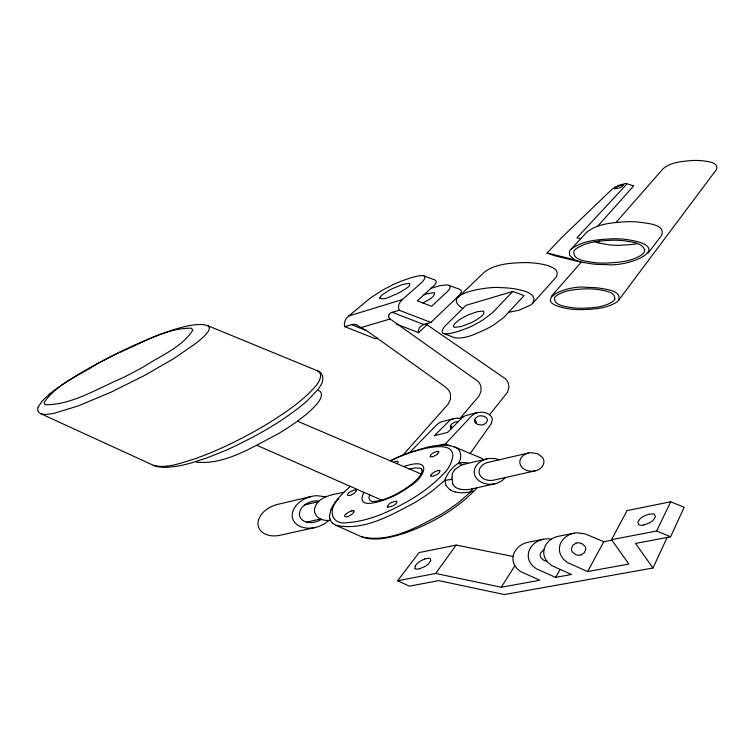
<?xml version="1.0" encoding="UTF-8"?>
<svg xmlns="http://www.w3.org/2000/svg" width="755" height="755" viewBox="0 0 755 755"><rect width="100%" height="100%" fill="white"/><g stroke="black" fill="none" stroke-linecap="round" stroke-linejoin="round"><path stroke-width="1.13" d="M452.009 477.5L452.302 473.725M452 477.773L452.679 483.898M451.943 479.434L451.952 479.397A55.389 29.841 -12 0 0 444.742 480.463L432.889 490.41A157.521 77.916 -14.1 0 1 414.25 502.915C390.646 515.269 363.542 531.341 336.003 525.272A24.745 13.071 -14 0 1 334.937 524.734L334.72 524.612A25.189 13.297 -13.9 0 1 333.012 523.451L332.908 523.366M452.387 473.451L454.434 469.94M614.787 299.207C615.495 291.081 603.122 290.675 597.394 289.401A49.934 22.461 -9.1 0 0 586.729 288.825C576.367 289.25 565.014 289.769 556.208 295.856A13.42 5.936 -9.2 0 0 554.453 298.14C554.321 306.011 565.957 306.36 571.686 307.653A48.811 21.357 -8.8 0 0 580.925 308.257C591.656 308.002 603.387 307.596 612.683 301.613A13.647 6.068 -8.7 0 0 614.797 299.207M38.165 407.058L42.016 401.141L50 393.704M430.878 475.065L430.86 475.848M444.997 479.831C447.498 472.913 452.443 466.93 458.681 463.06A10.561 5.483 -11.5 0 1 463.853 462.57L464.089 462.56M444.893 480.076L446.054 485.55M369.61 494.827L368.921 498.281L370.092 500.386A8.607 4.502 -13.4 0 0 371.233 501.094A5.351 2.803 -13.4 0 0 373.376 501.462C383.03 500.971 391.968 496.441 400.32 491.911M331.105 509.21L329.51 515.561A39.024 20.611 -13.7 0 0 329.529 516.769L329.756 518.345M415.146 566.09L415.108 568.411M513.117 556.463L456.171 545.082L419.1 552.566L397.621 580.755L409.38 586.163L438.749 580.614L504.397 594.553L652.971 568.015L635.512 543.44L670.572 536.814L684.172 507.266L670.714 501.782L627.056 510.597L611.569 539.665L628.868 564.06L587.645 571.554L567.647 562.664L563.343 559.087L561.031 555.68A44.385 25.255 -8.5 0 1 559.417 549.451C559.106 541.241 566.288 534.531 574.026 533.209A12.476 7.05 -9.1 0 1 577.235 532.822L585.304 533.955L603.783 541.731L611.928 540.174M652.971 568.015L667.061 537.664M611.569 539.665L656.642 531.01L670.714 501.782M388.938 314.684L388.58 316.543A18.724 8.154 -11.8 0 0 390.127 318.978L478.236 381.52A48.103 23.112 -11.7 0 1 480.831 386.201L481.039 391.383L478.859 396.243L459.993 418.449M587.645 571.554L603.783 541.731M551.31 539.202A13.864 7.852 -9.9 0 0 543.326 539.23C535.588 540.674 528.264 547.167 528.255 555.444A43.224 24.651 -9.3 0 0 529.642 561.626L531.831 565.014L535.984 568.572L555.567 577.377L560.106 569.506M618.6 300.254C622.035 290.562 605.623 289.288 599.262 288.08A57.172 25.764 -9.1 0 0 587.079 287.428C566.533 284.267 526.301 302.425 569.846 308.937A55.691 24.32 -8.7 0 0 580.406 309.644C592.694 309.352 606.152 308.899 616.807 302.019A15.657 6.965 -8.6 0 0 618.6 300.254L716.448 169.582C719.345 161.957 706.227 161.325 701.329 160.655A36.466 14.081 -7.7 0 0 691.684 160.532C681.916 161.41 670.884 162.127 663.079 168.733L616.042 222.442M420.639 474.867L418.61 477.632A65.279 33.182 -13.4 0 1 400.169 491.816M582.426 262.306L592.977 264.024A59.749 24.792 -8.5 0 0 605.567 264.524C630.378 267.714 679.009 245.649 622.837 239.061A61.391 26.265 -8.8 0 0 612.286 238.788C598.177 239.665 582.228 240.288 570.771 249.565A20.017 8.399 -8.9 0 0 569.468 251.472L569.544 255.35L574.149 259.371M448.659 467.572C469.553 429.878 404.236 453.047 390.628 460.984M448.347 468.062L445.658 471.715M397.621 580.755L435.673 573.451L501.282 587.248L514.863 565.788L514.231 564.551A42.667 24.349 -9.7 0 1 512.947 558.389C513.117 550.112 520.478 543.628 528.264 542.241L543.336 539.268M363.948 492.345C352.51 514.995 395.365 496.422 400.82 492.147A77.954 39.439 -13.6 0 0 409.861 486.239C422.819 479.151 433.719 458.408 408.71 465.08A34.173 17.799 -12.5 0 0 403.614 466.533M470.176 453.481L491.448 423.432L492.326 419.204A24.537 12.212 -11.2 0 0 490.656 415.797C484.304 409.172 473.772 413.466 466.59 415.429M435.673 573.451L456.171 545.082M335.201 502.188L337.277 499.451M338.429 499.215C327.689 508.983 330.85 525.546 347.593 522.63C370.243 520.997 391.288 510.758 410.692 499.602A148.074 73.282 -14.1 0 0 426.698 488.872L435.427 481.803L445.535 471.847M508.71 312.174A36.967 16.148 -10.1 0 0 519.799 309.89L530.642 305.095A17.686 7.795 -10 0 0 532.747 303.246C538.749 292.921 520.403 289.75 513.494 288.665A66.808 29.785 -10.7 0 0 500.027 287.617C492.184 286.07 437.881 292.912 462.824 308.484M337.494 499.168L343.865 492.269M337.372 499.329L337.73 498.847M648.12 253.104L661.588 235.381C666.297 223.442 644.109 223.197 637.107 221.923A57.795 24.217 -8.5 0 0 626.867 221.706C613.154 222.64 597.667 223.338 586.55 232.37L570.771 249.565M505.416 477.528L502.179 480.614L498.007 482.851A11.608 6.125 -10.9 0 1 494.997 483.766L471.847 488.919M489.551 414.759L507.483 392.326L508.908 387.391L508.389 383.559A48.254 23.263 -11.2 0 0 505.661 378.944L426.962 324.725A13.297 5.889 -11.3 0 1 426.018 323.876M551.292 296.394L581.256 262.174M595.148 241.798L598.168 242.855L599.706 241.1M403.076 454.954L448.102 404.208L450.461 399.348L450.471 394.176A46.782 22.499 -12.2 0 0 448.074 389.514L445.063 386.739L368.544 332.002L356.747 324.999M454.538 469.818L460.21 465.759M532.747 303.246L556.067 277.274C561.899 267.364 544.232 264.41 537.626 263.457A61.334 26.614 -10.2 0 0 524.678 262.561C511.031 263.014 495.837 263.58 484.474 272.045L458.304 297.159M597.649 226.283L633.624 185.956A1.387 0.538 -8.4 0 0 633.341 185.796L625.952 183.418L618.93 185.277A26.727 10.485 -8.3 0 0 615.089 187.117L612.135 189.127L562.56 236.759L547.007 252.991L554.755 255.747L581.992 262.438L573.724 259.503L547.007 252.991M477.188 487.73C457.945 508.549 431.907 523.555 405.001 533.039C391.128 537.362 375.679 541.901 361.456 536.767L336.003 525.272M445.761 443.506L471.526 416.014L474.168 413.985A8.126 4.02 -10.9 0 1 477.537 412.655M512.843 291.458L492.26 312.995L482.568 320.167A79.228 34.334 -11.4 0 1 475.046 324.376C471.894 327.057 431.19 343.166 444.95 326.122L466.005 305.341L512.843 291.458L524.074 295.601L503.878 317.364L494.261 324.603A77.982 34.069 -11.3 0 1 486.748 328.84C476.773 333.304 465.958 339.306 454.708 337.759L443.308 333.342M390.175 460.786A130.068 70.149 -11.8 0 1 403.104 454.935L409.852 452.33L436.692 424.791L439.41 422.762A8.277 4.105 -11.6 0 1 442.817 421.432L453.566 418.723A8.371 4.152 -11.4 0 1 458.002 418.261M396.554 324.093L418.629 332.691A27.501 12.288 -11.2 0 1 418.44 330.341L419.582 327.472L422.309 325.131A4.558 2.029 -11.6 0 1 423.819 324.518L430.907 322.442L457.936 296.545C459.653 295.007 463.438 290.968 459.937 289.344L447.036 284.852L439.882 285.673L431.294 288.155M418.629 332.691L426.962 324.725M344.289 491.873L350.377 486.38M377.236 338.212L375.367 338.759L344.808 326.67C343.289 322.696 345.667 318.431 348.772 315.986L370.176 298.168L382.03 290.458A109.919 48.518 -11.1 0 1 390.571 285.985C393.128 283.738 437.523 265.92 421.394 282.823L402.349 299.556C399.301 302.038 397.375 306.454 399.178 310.22L430.907 322.442M328.982 520.403L324.471 523.8L320.007 526.018A16.478 8.645 -14.8 0 1 315.25 527.481L280.426 535.182C272.593 537.05 261.74 535.569 258.503 527.075A39.288 20.451 -15.1 0 1 258.144 521.441C260.201 512.286 269.148 506.454 277.774 504.349L311.428 496.441A16.261 8.418 -14.7 0 1 316.94 495.676L325.49 496.818M346.007 513.947C341.741 517.232 347.895 517.656 349.914 515.467A12.052 6.333 -14.2 0 0 352.349 513.825L353.925 512.05L353.85 510.937M437.523 454.104L438.938 451.622A1.482 0.755 -11.9 0 0 438.108 451.339C435.116 451.745 430.605 453.359 430.086 456.567A1.463 0.746 -12 0 0 430.85 456.879L432.521 456.662M66.544 381.803L76.68 375.424A313.212 151.066 -14.9 0 1 96.64 363.986M463.202 416.751L447.573 432.436L434.314 435.72L450.169 420.044A8.229 4.077 -11.4 0 1 453.566 418.714M422.904 302.953C427.028 300.348 434.295 298.027 434.635 292.968A2.803 1.199 -11.3 0 0 433.795 292.657L427.151 293.733A26.661 11.57 -11.3 0 0 423.876 294.856M544.006 549.593L540.693 552.849A13.93 7.946 -9.7 0 0 540.287 554.189A15.949 9.107 -9.7 0 0 540.995 557.841L544.025 560.446A6.974 3.992 -9.8 0 0 546.695 561.107M460.578 465.58L463.947 464.297A3.869 2.001 -11.4 0 1 462.796 464.476L459.493 463.815A6.446 3.322 -11.4 0 1 458.681 463.06C461.984 457.823 461.664 449.263 454.85 447.092A25.5 13.061 -11.9 0 0 444.516 445.233M472.819 488.702L470.978 491.005A8.654 4.606 -11.2 0 0 471.026 491.656L459.351 501.811A154.133 77.718 -13.7 0 1 440.835 514.504C417.024 527.254 389.335 543.336 361.456 536.767M483.662 424.508L486.182 422.942L487.381 420.441A13.59 6.757 -11.1 0 0 486.258 417.609L483.993 416.213L480.718 415.769A4.407 2.189 -10.9 0 0 477.981 416.364L475.291 418.364L474.536 420.629A13.75 6.833 -10.8 0 0 475.244 422.668L477.924 424.555L481.671 424.971A4.36 2.171 -10.9 0 0 483.662 424.508M575.933 543.241L572.875 545.204L571.431 548.659A16.487 9.39 -8.9 0 0 572.299 551.886L575.452 554.51M581.218 554.765L584.323 552.764L585.748 549.291A16.478 9.4 -9.3 0 0 584.842 546.073L581.709 543.477M409.852 452.33L427.84 447.045A40.742 21.017 -12 0 1 441.713 445.176A26.746 13.703 -12 0 1 444.223 445.214M424.461 559.011L429.085 558.2A3.067 1.718 -12.8 0 1 430.218 558.568L430.794 560.474L428.462 563.787A18.347 10.268 -13.1 0 1 424.536 566.675L419.393 568.817M348.772 315.986L402.349 299.556M344.808 326.67L351.471 324.65A3.265 1.425 -12.7 0 1 352.962 324.367L353.689 324.339A6.012 2.624 -12.7 0 1 355.161 324.518L356.426 324.877M399.178 310.22L392.251 312.315L423.829 324.527M390.071 318.997L361.39 327.481M499.348 459.767L494.874 458.578L490.014 458.436A11.476 5.965 -10.9 0 0 486.862 458.936C480.501 460.295 473.895 465.495 474.225 472.555A36.429 19.064 -10.5 0 0 475.631 477.094C479.567 483.455 488.06 485.314 494.997 483.766M528.462 453.009C523.942 453.934 519.298 457.794 519.846 462.806A26.982 14.09 -9.7 0 0 521.035 466.061C526.405 474.47 543.506 472.394 543.949 461.465A26.859 14.052 -10.3 0 0 542.543 457.492L537.607 453.698L530.756 452.66A8.05 4.181 -10 0 0 528.462 453.009L488.117 462.371C483.549 463.334 478.812 467.071 479.076 472.139A26.019 13.618 -10.6 0 0 480.086 475.376C482.917 479.906 488.976 481.218 493.93 480.105L535.191 470.837M311.428 496.441C302.878 498.498 293.988 504.434 292.289 513.608A40.364 21.083 -14.3 0 0 292.855 519.28C296.385 527.745 307.247 529.359 315.25 527.471M439.561 445.327L445.441 443.893L449.716 445.676M409.229 468.93L415.231 467.94L419.214 468.138A8.428 4.351 -12.5 0 1 420.695 468.581A4.303 2.218 -12.4 0 1 421.054 468.77M343.799 492.326C333.625 494.468 317.006 496.186 314.542 509.153A31.861 16.657 -14 0 0 315.014 513.372C317.383 519.317 324.678 521.101 330.464 520.318M464.523 464.155L486.862 458.936M304.737 504.906L318.336 501.754M351.764 510.89L353.208 510.729A1.538 0.812 -14 0 1 353.85 510.937M306.719 522.12L320.582 519.006M471.696 488.957L471.262 489.051A17.139 9.013 -11.4 0 1 467.005 489.627L466.732 489.636M643.836 525.018L649.234 523.036A17.988 10.004 -7.6 0 0 653.632 519.742L655.349 516.769L654.519 514.57A4.011 2.237 -7.3 0 0 653.151 513.985L649.007 514.155L644.26 515.901A18.148 10.164 -7.2 0 0 639.712 519.223L637.862 522.337L638.598 524.451M574.026 533.209L558.587 536.258C550.839 537.598 543.591 544.232 543.742 552.471A43.79 24.953 -8.9 0 0 545.242 558.672L547.488 562.069L551.716 565.637L571.507 574.489L555.567 577.377M437.985 470.497L439.221 470.374A1.604 0.831 -12 0 1 440.099 470.658L439.042 473.036A11.306 5.851 -12.1 0 1 435.739 475.197L433.238 476.112A2.218 1.151 -12.1 0 1 430.652 475.952M501.282 587.248L539.825 580.246L520.44 571.469L517.26 568.93L514.834 565.731M466.401 489.655L466.005 489.674A16.402 8.635 -11.4 0 1 460.946 489.334L460.286 489.202M458.011 418.251L460.72 418.591M464.316 462.57L464.769 462.598A16.94 8.824 -11.6 0 1 466.448 462.796L468.553 463.211M580.793 238.637L576.924 237.882L626.301 184.635L626.584 183.607A1.34 0.519 -8.5 0 0 626.367 183.484M455.633 492.034L456.454 492.222A20.734 10.919 -11.4 0 0 462.296 492.77L463.542 492.741A19.592 10.325 -11.4 0 0 469.789 491.949A18.875 9.947 -11.4 0 0 473.3 490.995M38.203 407.049A25.727 10.947 -17.2 0 0 38.061 411.06A22.471 9.56 -17.3 0 0 39.317 412.711A21.933 9.334 -17.3 0 0 39.94 413.202L40.317 413.447A21.933 9.334 -17.3 0 0 41.195 413.9L45.64 414.533L53.35 413.523L78.36 405.888L111.57 391.93L144.422 375.528L173.933 358.512L197.197 342.411L204.529 335.937L208.588 330.973L209.531 327.594L207.814 325.726A21.65 9.022 -15 0 0 200.792 324.508A26.67 11.136 -15 0 0 193.148 325.018L192.034 325.16A42.346 17.818 -15.1 0 0 182.606 327.151L182.417 327.179A76.274 32.635 -15.2 0 0 170.772 330.662L162.278 333.625A157.134 70.036 -15.2 0 0 159.239 334.767A194.913 88.552 -15.2 0 0 146.753 339.778L133.692 345.488A336.447 164.014 -14.7 0 0 96.668 363.995M598.168 242.855L609.71 244.941A50.283 20.527 -8.3 0 0 619.081 245.328L630.831 244.62A39.958 16.393 -8.3 0 0 637.55 243.62M155.587 466.128L155.407 466.08A28.162 13.213 -16.4 0 1 153.274 465.269L41.195 413.9M196.338 462.173C225.603 465.042 253.387 446.469 278.519 433.625C291.628 425.612 304.652 417.034 315.269 405.812C318.638 402.198 325.377 393.846 318.525 390.335M387.711 507.209L392.911 505.907A11.957 6.304 -13.2 0 0 395.365 504.255L396.913 502.452L396.771 501.32A1.595 0.84 -13 0 0 396.224 501.122L391.939 502.254A11.854 6.295 -13 0 0 388.995 504.151L387.258 506.511A2.057 1.085 -13.2 0 0 387.683 507.228M153.274 465.269C166.761 468.93 180.69 462.9 193.554 459.257C213.703 452.273 233.05 443.147 251.745 432.917A251.302 105.521 -16.3 0 0 269.375 422.658C285.532 412.381 301.877 401.688 314.675 387.258C318.384 383.257 324.556 373.989 317.015 370.611L207.814 325.726M424.121 275.962L435.069 280.048C438.353 281.823 434.153 285.541 432.558 287.013L417.27 300.801L431.624 306.275L446.611 292.298C448.272 290.788 452.254 286.891 448.848 285.201M351.471 324.65L366.42 330.548M656.642 531.01L670.572 536.814M454.85 447.092L479.623 457.407M317.015 370.611C323.942 372.517 324.074 380.879 320.564 385.607A76.51 34.579 -14.6 0 1 317.468 390.108L307.54 400.49A180.105 78.36 -15.8 0 1 289.58 414.618L285.135 417.741A228.152 97.225 -16.1 0 1 252.076 437.541L236.777 445.28A183.493 79.917 -16 0 1 222.999 451.537L206.738 457.964L191.506 462.891A69.026 31.833 -16 0 1 178.255 466.014L169.828 467.09A33.003 15.468 -16.3 0 1 155.521 466.212M297.479 421.167L421.13 474.017M256.945 445.346L381.605 500.103M450.641 490.099L449.838 489.608M449.65 489.476L446.158 485.729M455.303 487.079L454.935 486.796A20.508 10.778 -11.3 0 1 454.085 486.003L452.755 484.049M356.247 490.061L356.294 491.109L354.756 492.77A11.759 6.068 -13.9 0 1 352.406 494.308C350.631 496.243 344.724 496.11 348.602 493.043A11.627 6.04 -13.7 0 1 351.547 491.099L354.35 490.014A2.105 1.095 -13.8 0 1 356.341 489.995M451.037 428.793A13.467 6.701 -11.3 0 1 450.565 427.943A13.364 6.653 -11.3 0 1 450.329 426.679L451.509 423.999L454.991 422.064A4.775 2.369 -11.4 0 1 457.653 421.818M463.211 416.76A8.173 4.049 -11.2 0 1 466.581 415.429M460.022 489.155A17.167 9.032 -11.4 0 1 455.473 487.192M422.158 470.95A21.319 10.976 -12.7 0 1 420.544 474.857M421.224 468.789A7.578 3.907 -12.4 0 1 421.96 470.875M455.359 491.977A23.046 12.127 -11.4 0 1 450.65 490.099M437.39 454.076A9.447 4.794 -12 0 1 432.539 456.7M346.215 513.985A9.655 5.106 -14 0 1 351.736 510.833M393.591 462.249A7.05 3.596 -12.7 0 1 396.318 461.23L397.281 461.173A1.736 0.887 -12.7 0 1 398.13 461.984L398.159 462.079A6.644 3.379 -12.8 0 1 396.847 463.645M431.143 475.065A8.928 4.643 -12 0 1 438.023 470.591M318.997 501.094A11.561 6.002 -14.7 0 0 312.268 501.395C306.549 502.821 300.556 506.756 299.461 512.928A26.916 14.052 -14.5 0 0 299.867 516.703C302.264 522.318 309.493 523.366 314.826 522.111A11.806 6.172 -14.8 0 0 321.385 519.346M419.346 568.732A4.03 2.265 -13 0 1 414.873 568.543M415.25 566.099A15.968 9.022 -12.8 0 1 424.536 559.115M575.876 543.1A5.908 3.36 -9.1 0 1 581.605 543.543M581.274 554.906A5.936 3.388 -9.1 0 1 575.546 554.444M643.798 524.942A5.2 2.907 -7.5 0 1 638.381 524.583M332.832 523.357A28.747 15.175 -13.9 0 1 329.803 518.326M331.077 509.21A72.471 38.524 -13 0 1 335.239 502.188M450.499 425.669A12.703 6.333 -11.7 0 1 452.085 427.67M389.184 314.656A5.445 2.369 -12 0 1 392.166 312.249M49.924 393.704A154.02 69.026 -16.1 0 1 66.629 381.832M479.944 457.539A25.812 13.42 -11.5 0 1 483.389 459.606M474.602 419.837A13.165 6.559 -11.3 0 1 476.245 423.517M614.579 188.778L619.251 187.976A15.77 6.106 -8.7 0 0 621.648 186.825L623.649 184.994L619.751 185.654A15.147 5.927 -8.4 0 0 615.976 187.485L614.598 188.693M379.642 297.923C384.135 301.047 391.59 295.46 396.413 294.054A51.68 21.461 -12.2 0 0 401.773 291.251C404.34 289.165 410.078 287.381 409.861 283.625A2.51 1.057 -11.7 0 0 409.087 283.342L402.632 284.456L392.751 288.476A53.822 23.263 -11.5 0 0 388.296 290.817L381.879 295.111L379.642 297.923M644.732 249.82L644.298 251.962A18.073 7.635 -8.3 0 1 641.788 254.803C631.048 261.862 617.439 262.57 604.981 263.118A53.265 22.14 -8.5 0 1 594.468 262.646C588.079 261.315 572.281 260.966 573.923 251.179A17.742 7.446 -8.9 0 1 575.933 248.848C586.333 241.723 599.63 240.845 611.861 240.222A54.398 23.235 -8.7 0 1 624.291 240.751C631.237 242.11 641.618 242.232 644.732 249.82M453.359 325.83L453.793 326.981A3.435 1.538 -11 0 0 454.623 327.34L461.456 326.509L471.177 322.706A45.649 20.008 -11.2 0 0 476.575 319.761C478.897 317.723 485.201 315.326 483.804 311.522A3.416 1.51 -10.6 0 0 482.785 311.135L477.368 311.683L469.601 314.354A45.045 20.357 -10.5 0 0 458.502 320.413L454.859 323.433L453.359 325.83M192.667 330.36C181.87 347.215 161.325 355.256 145.064 365.967A278.019 103.284 -16.9 0 1 121.536 378.397C97.404 388.429 71.933 405.048 45.187 404.718L44.12 402.387C56.644 384.276 78.935 375.461 97.112 363.976A340.288 166.26 -14.7 0 1 118.516 352.906C141.912 343.317 165.656 327.897 191.525 328.198L192.667 330.36"/></g></svg>
